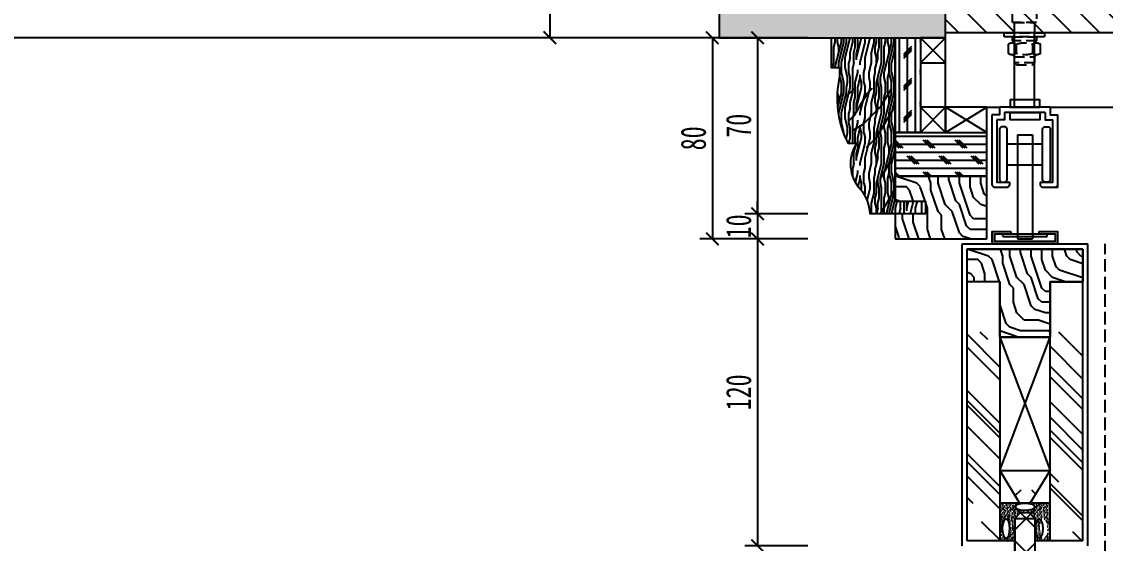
# Model space of a CAD drawing. Header units: millimetres. Extents: x 51249 to 2766742, y -599687 to -1280.
# Drawn here: x 73001.1 to 73431.8, y -119764.9 to -119557.5 of the extents above; entities that cross this region are included whole.
import ezdxf

# ---------------------------------------------------------------- set-up
doc = ezdxf.new("R2010")
doc.units = ezdxf.units.MM
doc.header["$LTSCALE"] = 10
doc.header["$PDMODE"] = 3
doc.linetypes.add('DASH', pattern=[0.35, 0.25, -0.1])
doc.linetypes.add('DASHEDX2', pattern=[38.1, 25.4, -12.7])
for name, color, linetype in [('0-bh(填充)', 251, 'Continuous'), ('05', 8, 'Continuous'), ('1-LIGHT', 136, 'Continuous'), ('2-NORM', 3, 'Continuous'), ('4-Fine(立面细线)', 251, 'Continuous'), ('8', 8, 'Continuous'), ('A-土建柱', 6, 'Continuous'), ('D-节点填充', 250, 'Continuous'), ('D-造型细线', 146, 'Continuous'), ('DRT', 7, 'Continuous'), ('E-立面填充', 250, 'Continuous'), ('E-立面轮廓线', 4, 'Continuous'), ('E-立面造型线', 3, 'Continuous'), ('E-顶面轮廓线', 4, 'Continuous'), ('F-地坪填充', 250, 'Continuous'), ('IRC-18Norm', 30, 'Continuous'), ('PM-FURN-M', 3, 'Continuous'), ('PM-WALL', 2, 'Continuous'), ('PM-WALL-HAT', 8, 'Continuous'), ('PUB_DIM', 8, 'Continuous'), ('W-尺寸', 5, 'Continuous'), ('完成面-石材', 55, 'Continuous')]:
    doc.layers.add(name, color=color, linetype=linetype)
doc.styles.add('DIM', font='SimSun.ttf', dxfattribs={"width": 0.7})
doc.dimstyles.new('5', dxfattribs={"dimscale": 5, "dimtxt": 2, "dimasz": 1, "dimexe": 1, "dimexo": 1, "dimgap": 0.5, "dimtad": 1, "dimdec": 0, "dimrnd": 5, "dimzin": 0, "dimdsep": 46, "dimtxsty": 'DIM', "dimblk": 'ARCHTICK', "dimcen": 0, "dimclrd": 5, "dimclre": 5, "dimclrt": 35, "dimadec": 0, "dimazin": 0, "dimtfac": 0.5, "dimtdec": 0, "dimtix": 1, "dimtmove": 2, "dimatfit": 2, "dimldrblk": 'A', "dimfxl": 0, "dimtolj": 1, "dimtzin": 0, "dimlwd": -1, "dimlwe": -1, "dimarcsym": 0})

# ---------------------------------------------------------------- blocks, each defined once
blk = doc.blocks.new('A$C22010BD6')
at = {"layer": 'DRT', "color": 8, "ltscale": 2}
for p, q in [((0, 0), (10, 10)), ((0, 10), (10, 0))]:
    blk.add_line(p, q, dxfattribs=at)
at = {"layer": 'DRT', "color": 3, "ltscale": 2}
blk.add_lwpolyline([(0, 0), (10, 0), (10, 10), (0, 10)], close=True, dxfattribs=at)
blk = doc.blocks.new('_ArchTick')
at = {"color": 0, "linetype": 'ByBlock', "const_width": 0.15}
blk.add_lwpolyline([(-0.5, -0.5), (0.5, 0.5)], dxfattribs=at)
blk = doc.blocks.new('*D438')
at = {"color": 5, "ltscale": 0.15}
for p, q in [((73313.54, -119563.87), (73288.54, -119563.87)), ((73293.54, -119563.87), (73293.54, -119633.87)), ((73313.54, -119633.87), (73288.54, -119633.87))]:
    blk.add_line(p, q, dxfattribs=at)
at = {"layer": 'Defpoints', "color": 0, "ltscale": 0.15}
for p in [(73322.98, -119563.87), (73293.54, -119633.87), (73338.28, -119633.87)]:
    blk.add_point(p, dxfattribs=at)
at = {"color": 5, "ltscale": 0.15, "xscale": 5, "yscale": 5, "zscale": 5}
for p, rotation in [((73293.54, -119563.87), 90), ((73293.54, -119633.87), 270)]:
    blk.add_blockref('_ArchTick', p, dxfattribs=dict(at, rotation=rotation))
at = {"color": 35, "ltscale": 0.15, "insert": (73286.04, -119598.87), "char_height": 10, "attachment_point": 5, "rotation": 90, "style": 'DIM'}
blk.add_mtext('\\A1;70', dxfattribs=at)
blk = doc.blocks.new('A')
for p, q in [((-1.435, 1.148), (-1.09, 1.437)), ((-1.435, 1.148), (-0.369, 0)), ((-1.09, 1.437), (0, 0)), ((-0.369, 0), (-2.127, 0)), ((-1.435, -1.148), (-0.369, 0)), ((-1.09, -1.437), (0, 0)), ((-1.435, -1.148), (-1.09, -1.437))]:
    blk.add_line(p, q)
for points in [[(-1.435, 1.148), (-1.09, 1.437), (-0.369, 0), (0, 0)], [(-1.435, -1.148), (-1.09, -1.437), (-0.369, 0), (0, 0)]]:
    blk.add_solid(points)
blk = doc.blocks.new('*D439')
at = {"color": 5, "ltscale": 0.15}
for p, q in [((73293.54, -119633.87), (73293.54, -119628.87)), ((73313.54, -119633.87), (73288.54, -119633.87)), ((73293.54, -119633.87), (73293.54, -119643.87)), ((73313.54, -119643.87), (73288.54, -119643.87)), ((73293.54, -119643.87), (73293.54, -119648.87))]:
    blk.add_line(p, q, dxfattribs=at)
at = {"layer": 'Defpoints', "color": 0, "ltscale": 0.15}
for p in [(73338.28, -119633.87), (73293.54, -119643.87), (73348.28, -119643.87)]:
    blk.add_point(p, dxfattribs=at)
at = {"color": 5, "ltscale": 0.15, "xscale": 5, "yscale": 5, "zscale": 5}
for p, rotation in [((73293.54, -119633.87), 270), ((73293.54, -119643.87), 90)]:
    blk.add_blockref('_ArchTick', p, dxfattribs=dict(at, rotation=rotation))
at = {"color": 35, "ltscale": 0.15, "insert": (73286.04, -119638.87), "char_height": 10, "attachment_point": 5, "rotation": 90, "style": 'DIM'}
blk.add_mtext('\\A1;10', dxfattribs=at)
blk = doc.blocks.new('*D681')
at = {"color": 5, "ltscale": 0.15}
for p, q in [((73313.54, -119643.87), (73288.54, -119643.87)), ((73293.54, -119643.87), (73293.54, -119765.87)), ((73313.54, -119765.87), (73288.54, -119765.87))]:
    blk.add_line(p, q, dxfattribs=at)
at = {"layer": 'Defpoints', "color": 0, "ltscale": 0.15}
for p in [(73338.28, -119643.87), (73293.54, -119765.87), (73374.81, -119765.87, 0)]:
    blk.add_point(p, dxfattribs=at)
at = {"color": 5, "ltscale": 0.15, "xscale": 5, "yscale": 5, "zscale": 5}
for p, rotation in [((73293.54, -119643.87), 90), ((73293.54, -119765.87), 270)]:
    blk.add_blockref('_ArchTick', p, dxfattribs=dict(at, rotation=rotation))
at = {"color": 35, "ltscale": 0.15, "insert": (73286.04, -119704.87), "char_height": 10, "attachment_point": 5, "rotation": 90, "style": 'DIM'}
blk.add_mtext('\\A1;120', dxfattribs=at)
blk = doc.blocks.new('g434t')
at = {"layer": '4-Fine(立面细线)', "color": 251, "linetype": 'DASHEDX2', "ltscale": 0.02}
for p, q in [((2366.13, 1133.62), (2366.13, 1119.62)), ((2366.13, 1133.62), (2371.13, 1130.62)), ((2371.13, 1134.62), (2371.13, 1130.62)), ((2426.13, 1132.62), (2381.13, 1132.62)), ((2426.13, 1120.62), (2426.13, 1132.62)), ((2436.13, 1132.61), (2435.13, 1132.03)), ((2441.5, 1134.62), (2436.75, 1134.62)), ((2442.13, 1132.61), (2443.13, 1131.62)), ((2446.13, 1131.62), (2443.13, 1131.62)), ((2443.13, 1131.62), (2443.13, 1121.62)), ((2447.13, 1130.62), (2446.13, 1131.62)), ((2446.13, 1121.62), (2446.13, 1131.62)), ((2406.13, 1130.62), (2371.13, 1130.62)), ((2406.13, 1128.62), (2371.13, 1128.62)), ((2371.13, 1128.62), (2371.13, 1124.62)), ((2406.13, 1128.62), (2406.13, 1130.62)), ((2441.42, 1130.62), (2436.83, 1130.62)), ((2447.13, 1130.62), (2447.13, 1122.62)), ((2366.13, 1119.62), (2371.13, 1122.62)), ((2371.13, 1124.62), (2406.13, 1124.62)), ((2371.13, 1122.62), (2406.13, 1122.62)), ((2371.13, 1122.62), (2371.13, 1118.62)), ((2381.13, 1120.62), (2426.13, 1120.62)), ((2406.13, 1122.62), (2406.13, 1124.62)), ((2436.13, 1120.65), (2435.13, 1121.22)), ((2436.75, 1122.62), (2441.5, 1122.62)), ((2442.13, 1120.65), (2443.13, 1121.62)), ((2443.13, 1121.62), (2446.13, 1121.62)), ((2447.13, 1122.62), (2446.13, 1121.62)), ((2441.42, 1118.62), (2436.83, 1118.62))]:
    blk.add_line(p, q, dxfattribs=at)
for points in [[(2431.13, 1116.62), (2433.13, 1116.62), (2433.13, 1136.62), (2431.13, 1136.62)], [(2431.13, 1121.62), (2431.13, 1131.62), (2426.13, 1131.62), (2426.13, 1121.62)], [(2433.13, 1120.62), (2435.13, 1120.62), (2435.13, 1132.62), (2433.13, 1132.62)]]:
    blk.add_lwpolyline(points, close=True, dxfattribs=at)
for centre, radius, start, end in [((2405.87, 1282.33), 151.74, 256.7643, 260.6158), ((2439.47, 1132.67), 3.34, 144.3427, 217.9547), ((2438.79, 1132.67), 3.34, 322.0453, 35.6573), ((2448.36, 1126.5), 12.24, 160.3368, 198.504), ((2429.9, 1126.5), 12.24, 341.496, 19.6632), ((2405.87, 970.91), 151.74, 99.3842, 103.2357), ((2439.47, 1120.67), 3.34, 144.3427, 217.9547), ((2438.79, 1120.67), 3.34, 322.0453, 35.6573)]:
    blk.add_arc(centre, radius, start, end, dxfattribs=at)
blk = doc.blocks.new('sddsdsd')
at = {"ltscale": 0.3}
for p, q in [((73276.94, -119706.29), (73276.94, -119676.62)), ((73284.94, -119706.29), (73284.94, -119676.62))]:
    blk.add_line(p, q, dxfattribs=at)
at = {"layer": '4-Fine(立面细线)', "color": 1, "xscale": -0.8, "yscale": 0.8, "zscale": 0.8, "rotation": 90}
blk.add_blockref('g434t', (74182.23, -117731.72, 0), dxfattribs=at)
blk = doc.blocks.new('*D848')
at = {"color": 5, "ltscale": 0.15}
for p, q in [((73295.58, -119563.87), (73270.58, -119563.87)), ((73275.58, -119563.87), (73275.58, -119643.87)), ((73295.58, -119643.87), (73270.58, -119643.87))]:
    blk.add_line(p, q, dxfattribs=at)
at = {"layer": 'Defpoints', "color": 0, "ltscale": 0.15}
for p in [(73316.19, -119563.87, 0), (73275.58, -119643.87), (73313.54, -119643.87)]:
    blk.add_point(p, dxfattribs=at)
at = {"color": 5, "ltscale": 0.15, "xscale": 5, "yscale": 5, "zscale": 5}
for p, rotation in [((73275.58, -119563.87), 90), ((73275.58, -119643.87), 270)]:
    blk.add_blockref('_ArchTick', p, dxfattribs=dict(at, rotation=rotation))
at = {"color": 35, "ltscale": 0.15, "insert": (73268.08, -119603.87), "char_height": 10, "attachment_point": 5, "rotation": 90, "style": 'DIM'}
blk.add_mtext('\\A1;80', dxfattribs=at)
blk = doc.blocks.new('*D894')
at = {"color": 5, "ltscale": 0.15}
for p, q in [((73230.99, -119523.87), (73205.99, -119523.87)), ((73210.99, -119523.87), (73210.99, -119563.87)), ((73230.99, -119563.87), (73205.99, -119563.87))]:
    blk.add_line(p, q, dxfattribs=at)
at = {"layer": 'Defpoints', "color": 0, "ltscale": 0.15}
for p in [(73263.31, -119523.87, 0), (73210.99, -119563.87), (73267.13, -119563.87, 0)]:
    blk.add_point(p, dxfattribs=at)
at = {"color": 5, "ltscale": 0.15, "xscale": 5, "yscale": 5, "zscale": 5}
for p, rotation in [((73210.99, -119523.87), 90), ((73210.99, -119563.87), 270)]:
    blk.add_blockref('_ArchTick', p, dxfattribs=dict(at, rotation=rotation))
at = {"color": 35, "ltscale": 0.15, "insert": (73203.49, -119543.87), "char_height": 10, "attachment_point": 5, "rotation": 90, "style": 'DIM'}
blk.add_mtext('\\A1;40', dxfattribs=at)

msp = doc.modelspace()

# ---------------------------------------------------------------- hatches: boundary and pattern name
at = {"ltscale": 2}
h = msp.add_hatch(dxfattribs=at)
h.set_pattern_fill('CORK', color=8, scale=4, angle=90, style=0)
h.set_pattern_definition([(90, (-65.561, 0), (-3.175, 2e-16), []), (225, (-63.9735, 1.5875), (6.35000274, -6.35000274), [4.49013, -4.49013]), (225, (-63.9735, 2.381), (6.35000274, -6.35000274), [4.49013, -4.49013]), (225, (-63.9735, 3.175), (6.35000274, -6.35000274), [4.49013, -4.49013])])
h.paths.add_polyline_path([(73348.28, -119601.54), (73348.28, -119563.87), (73358.28, -119563.87), (73358.28, -119601.54)])
h = msp.add_hatch(dxfattribs=at)
h.set_pattern_fill('CORK', color=8, scale=4, style=0)
h.set_pattern_definition([(0, (73348.281, -119618.8693), (0, 3.175), []), (135, (73349.869, -119620.457), (-6.35, -6.35), [4.4901, -4.4901]), (135, (73350.662, -119620.457), (-6.35, -6.35), [4.4901, -4.4901]), (135, (73351.456, -119620.457), (-6.35, -6.35), [4.4901, -4.4901])])
h.paths.add_polyline_path([(73384.71, -119606.38), (73384.71, -119601.54), (73348.28, -119601.54), (73348.28, -119618.87), (73384.71, -119618.87)])
at = {"ltscale": 0.15}
h = msp.add_hatch(dxfattribs=at)
h.set_pattern_fill('AR-SAND', color=251, scale=0.4, angle=-90, style=0)
h.set_pattern_definition([(307.5, (73389.80514, -119748.8724), (0.978826, 0.032), [0, -0.77216, 0, -0.8636, 0, -0.8255]), (277.5, (73389.8051, -119748.8724), (1.43365, -0.899047), [0, -0.41656, 0, -0.69596, 0, -0.2667]), (237.5, (73389.8051, -119748.2475), (0.002874, -1.581985), [0, -0.254, 0, -0.9144, 0, -1.1938]), (227.5, (73389.8051, -119748.2475), (0.44586, -1.52711), [0, -0.127, 0, -0.59944, 0, -0.6858])])
edge = h.paths.add_edge_path(flags=16)
edge.add_ellipse((73399.81, -119750.37), major_axis=(-3.81, 0), ratio=0.394045, start_angle=0, end_angle=360)
edge = h.paths.add_edge_path(flags=16)
edge.add_ellipse((73407.31, -119759.01), major_axis=(0, -3.81), ratio=0.394045, start_angle=0, end_angle=360)
edge = h.paths.add_edge_path(flags=16)
edge.add_ellipse((73392.31, -119759.01), major_axis=(0, -3.81), ratio=0.394045, start_angle=0, end_angle=360, ccw=False)
h.paths.add_polyline_path([(73389.81, -119763.87), (73395.81, -119763.87), (73395.81, -119755.04), (73397.94, -119752.8), (73401.67, -119752.8), (73403.81, -119755.04), (73403.81, -119763.87), (73409.8, -119763.87), (73409.8, -119748.87), (73389.81, -119748.87)])
at = {"layer": '0-bh(填充)'}
h = msp.add_hatch(dxfattribs=at)
h.set_pattern_fill('CROSS', color=250, scale=2, style=0)
h.set_pattern_definition([(0, (73186.1726, -109026.045), (3.175, 3.175), [1.5875, -4.7625]), (90, (73186.9664, -109026.8387), (-3.175, 3.175), [1.5875, -4.7625])])
h.paths.add_polyline_path([(73368.29, -119553.87), (73278.28, -119553.87), (73278.28, -119563.87), (73322.98, -119563.87), (73322.98, -119563.87), (73348.28, -119563.87), (73358.28, -119563.87), (73368.29, -119563.87)])
h.paths.add_polyline_path([(73368.29, -119543.87), (73288.28, -119543.87), (73288.28, -119553.87), (73368.29, -119553.87)])
h.paths.add_polyline_path([(73258.28, -119095.87), (73238.28, -119095.87), (73238.28, -119093.87), (73008.28, -119093.87), (73008.28, -119103.87), (73258.28, -119103.87)])
h.paths.add_polyline_path([(73268.28, -119083.87), (73008.28, -119083.87), (73008.28, -119093.87), (73268.28, -119093.87)])
h.paths.add_polyline_path([(73278.28, -119083.87), (73268.28, -119083.87), (73268.28, -119108.68), (73268.71, -119108.42), (73269.39, -119108.71), (73269.88, -119108.42), (73270.56, -119108.71), (73271.04, -119108.42), (73271.72, -119108.72), (73272.21, -119108.42), (73272.9, -119108.72), (73273.39, -119108.45), (73274.06, -119108.74), (73274.55, -119108.45), (73275.24, -119108.74), (73275.73, -119108.47), (73276.41, -119108.77), (73276.9, -119108.47), (73277.59, -119108.77), (73278.28, -119108.39)])
h.paths.add_polyline_path([(73268.28, -119093.87), (73258.28, -119093.87), (73258.28, -119403.87), (73268.28, -119403.87)])
h.paths.add_polyline_path([(73265.32, -119111.12), (73265.32, -119107.62), (73266.28, -119108.5), (73266.28, -119110.25)], flags=16)
h.paths.add_polyline_path([(73278.28, -119108.39), (73277.59, -119108.77), (73276.9, -119108.47), (73276.41, -119108.77), (73275.73, -119108.47), (73275.24, -119108.74), (73274.55, -119108.45), (73274.06, -119108.74), (73273.39, -119108.45), (73272.9, -119108.72), (73272.21, -119108.42), (73271.72, -119108.72), (73271.04, -119108.42), (73270.56, -119108.71), (73269.88, -119108.42), (73269.39, -119108.71), (73268.71, -119108.42), (73268.28, -119108.68), (73268.28, -119403.87), (73268.28, -119523.87), (73278.28, -119523.87)])
h.paths.add_polyline_path([(73270.33, -119110.1), (73270.17, -119109.67), (73269.81, -119109.88)], flags=16)
h.paths.add_polyline_path([(73273.32, -119109.91), (73272.83, -119110.17), (73272.14, -119109.88), (73271.53, -119110.24), (73271.48, -119110.1), (73271.65, -119110.17), (73272.14, -119109.88), (73272.83, -119110.17), (73273.31, -119109.91), (73273.31, -119109.9)], flags=16)
h.paths.add_polyline_path([(73288.28, -119083.87), (73278.28, -119083.87), (73278.28, -119108.39), (73278.28, -119523.87), (73278.28, -119553.87), (73288.28, -119553.87), (73288.28, -119363.87)])
h.paths.add_polyline_path([(73285.84, -119496.16), (73285.85, -119496.17), (73285.86, -119496.17)], flags=16)
h.paths.add_polyline_path([(73282.35, -119496.16), (73282.84, -119495.87), (73283.52, -119496.16), (73283.9, -119495.94), (73284.44, -119497.55), (73284.61, -119497.62), (73284.99, -119497.4), (73284.94, -119497.26), (73285.1, -119497.33), (73284.49, -119497.69), (73284.44, -119497.55), (73283.94, -119497.33), (73283.34, -119497.69), (73283.29, -119497.55), (73282.77, -119497.33), (73282.17, -119497.69), (73282.12, -119497.55), (73281.6, -119497.33), (73281, -119497.69), (73280.95, -119497.55), (73280.44, -119497.33), (73279.81, -119497.7), (73279.24, -119497.7), (73279.24, -119495.83), (73280.02, -119496.16), (73280.51, -119495.87), (73281.18, -119496.16), (73281.67, -119495.87)], flags=16)
at = {"layer": '2-NORM'}
h = msp.add_hatch(dxfattribs=at)
h.set_pattern_fill('木纹01', color=251, scale=10, angle=135, style=0)
h.set_pattern_definition([(135, (73325.654, -119596.24), (-56.5685, 2e-14), [2, -38]), (135, (73342.624, -119618.87), (-56.569, 2e-14), [4, -36]), (135, (73322.825, -119601.9), (-56.5685, 2e-14), [2, -38]), (135, (73336.967, -119621.698), (-56.569, 2e-14), [2, -38]), (135, (73318.583, -119606.14), (-56.5685, 2e-14), [2, -38]), (135, (73332.725, -119623.11), (-56.5685, 2e-14), [2, -38]), (135, (73315.754, -119608.97), (-56.5685, 2e-14), [2, -38]), (135, (73328.482, -119627.355), (-56.5685, 2e-14), [2, -22, 2, -14]), (135, (73325.654, -119630.183), (-56.5685, 2e-14), [4, -20, 2, -14]), (135, (73322.825, -119635.84), (-56.5685, 2e-14), [2, -6, 2, -16, 2, -12]), (135, (73321.41, -119640.083), (-56.5685, 2e-14), [2, -8, 4, -26]), (135, (73301.612, -119623.11), (-56.5685, 2e-14), [2, -38]), (135, (73318.583, -119642.91), (-56.5685, 2e-14), [2, -10, 2, -26]), (180, (73348.28, -119618.87), (-28.2843, -28.2843), [5.657, -50.912]), (180, (73324.24, -119594.828), (-28.2843, -28.2843), [11.314, -45.255]), (180, (73310.097, -119608.97), (-28.2843, -28.2843), [2.8284, -53.74]), (180, (73331.31, -119635.84), (-28.2843, -28.2843), [8.485, -48.083]), (180, (73307.27, -119611.798), (-28.2843, -28.2843), [14.142, -42.4264]), (180, (73303.026, -119616.04), (-28.2843, -28.2843), [8.485, -48.083]), (90, (73305.855, -119624.526), (-28.2843, 28.2843), [2.8284, -53.74]), (90, (73338.382, -119611.798), (-28.2843, 28.2843), [5.657, -50.912]), (90, (73325.654, -119621.698), (-28.2843, 28.2843), [5.657, -50.912]), (90, (73322.825, -119607.556), (-28.2843, 28.2843), [5.657, -50.912]), (90, (73312.926, -119620.284), (-28.2843, 28.2843), [5.657, -50.912]), (90, (73308.683, -119621.698), (-28.2843, 28.2843), [8.485, -48.083]), (90, (73332.725, -119611.798), (-28.2843, 28.2843), [8.485, -48.083]), (90, (73327.068, -119608.97), (-28.2843, 28.2843), [8.485, -48.083]), (90, (73321.41, -119623.112), (-28.2843, 28.2843), [8.485, -48.083]), (90, (73317.168, -119621.698), (-28.2843, 28.2843), [8.485, -48.083]), (161.565, (73341.21, -119623.112), (-28.2843, 28.2843), [4.472, -84.9706]), (161.565, (73321.411, -119600.485), (-28.2843, 28.2843), [17.8885, -71.554]), (161.565, (73317.168, -119604.727), (-28.2843, 28.2843), [17.8885, -71.554]), (161.565, (73314.34, -119607.556), (-28.2843, 28.2843), [17.8886, -26.8, 8.9444, -35.8098]), (161.565, (73307.269, -119608.97), (-28.2843, 28.2843), [4.472, -84.9706]), (161.565, (73322.825, -119644.325), (-28.2843, 28.2843), [4.472, -84.9706]), (161.565, (73300.198, -119621.698), (-28.2843, 28.2843), [8.9443, -80.4984]), (108.435, (73332.725, -119603.313), (-28.2843, 28.2843), [8.944, -80.4984]), (108.435, (73335.553, -119620.284), (-28.2843, 28.2843), [8.944, -80.4984]), (108.435, (73339.796, -119616.04), (-28.2843, 28.2843), [4.472, -84.9704]), (108.435, (73331.31, -119621.698), (-28.2843, 28.2843), [13.4164, -76.0263]), (108.435, (73325.654, -119616.04), (-28.2843, 28.2843), [8.944, -80.4984]), (108.435, (73321.411, -119614.627), (-28.2843, 28.2843), [8.944, -80.4984]), (108.435, (73327.068, -119625.94), (-28.2843, 28.2843), [4.472, -84.9704]), (108.435, (73322.825, -119627.355), (-28.2843, 28.2843), [4.472, -84.9704]), (108.435, (73305.855, -119621.698), (-28.2843, 28.2843), [4.472, -84.9704]), (108.435, (73317.168, -119613.212), (-28.2843, 28.2843), [4.472, -84.9704]), (108.435, (73321.411, -119634.426), (-28.2843, 28.2843), [13.4164, -76.0263]), (108.435, (73319.997, -119638.668), (-28.2843, 28.2843), [8.944, -80.4984]), (108.435, (73312.926, -119614.627), (-28.2843, 28.2843), [4.472, -40.248, 4.472, -40.2507]), (108.435, (73315.754, -119628.769), (-28.2843, 28.2843), [8.944, -80.4984]), (108.435, (73311.512, -119630.183), (-28.2843, 28.2843), [8.944, -80.4984]), (108.435, (73317.168, -119641.497), (-28.2843, 28.2843), [8.944, -80.4984]), (108.435, (73308.683, -119633.011), (-28.2843, 28.2843), [8.944, -80.4984])])
h.paths.add_polyline_path([(73384.71, -119643.87), (73384.71, -119618.87), (73348.28, -119618.87), (73348.28, -119628.87), (73360.28, -119628.87), (73360.28, -119633.87), (73348.28, -119633.87), (73348.28, -119643.87)])
h.paths.add_polyline_path([(73471.86, -119618.87), (73471.86, -119643.87), (73508.28, -119643.87), (73508.28, -119633.87), (73496.28, -119633.87), (73496.28, -119628.87), (73508.28, -119628.87), (73508.28, -119618.87)])
h = msp.add_hatch(dxfattribs=at)
h.set_pattern_fill('木纹01', color=251, scale=10, angle=135, style=0)
h.set_pattern_definition([(135, (73354.187, -119625.245), (-56.569, 2e-14), [2, -38]), (135, (73371.157, -119647.872), (-56.569, 2e-14), [4, -36]), (135, (73351.36, -119630.9), (-56.569, 2e-14), [2, -38]), (135, (73365.5, -119650.7), (-56.569, 2e-14), [2, -38]), (135, (73347.115, -119635.144), (-56.569, 2e-14), [2, -38]), (135, (73361.258, -119652.115), (-56.569, 2e-14), [2, -38]), (135, (73344.287, -119637.973), (-56.569, 2e-14), [2, -38]), (135, (73357.015, -119656.358), (-56.569, 2e-14), [2, -22, 2, -14]), (135, (73354.187, -119659.186), (-56.569, 2e-14), [4, -20, 2, -14]), (135, (73351.36, -119664.843), (-56.569, 2e-14), [2, -6, 2, -16, 2, -12]), (135, (73349.944, -119669.085), (-56.569, 2e-14), [2, -8, 4, -26]), (135, (73330.145, -119652.115), (-56.569, 2e-14), [2, -38]), (135, (73347.115, -119671.914), (-56.569, 2e-14), [2, -10, 2, -26]), (180, (73376.814, -119647.872), (-28.284, -28.284), [5.657, -50.912]), (180, (73352.772, -119623.83), (-28.284, -28.284), [11.314, -45.255]), (180, (73338.63, -119637.973), (-28.284, -28.284), [2.828, -53.74]), (180, (73359.843, -119664.843), (-28.284, -28.284), [8.485, -48.083]), (180, (73335.802, -119640.8), (-28.284, -28.284), [14.142, -42.426]), (180, (73331.56, -119645.044), (-28.284, -28.284), [8.485, -48.083]), (90, (73334.388, -119653.53), (-28.284, 28.284), [2.828, -53.74]), (90, (73366.914, -119640.8), (-28.284, 28.284), [5.657, -50.912]), (90, (73354.187, -119650.7), (-28.284, 28.284), [5.657, -50.912]), (90, (73351.358, -119636.559), (-28.284, 28.284), [5.657, -50.912]), (90, (73341.46, -119649.286), (-28.284, 28.284), [5.657, -50.912]), (90, (73337.216, -119650.7), (-28.284, 28.284), [8.485, -48.083]), (90, (73361.258, -119640.8), (-28.284, 28.284), [8.485, -48.083]), (90, (73355.6, -119637.973), (-28.284, 28.284), [8.485, -48.083]), (90, (73349.944, -119652.115), (-28.284, 28.284), [8.485, -48.083]), (90, (73345.7, -119650.7), (-28.284, 28.284), [8.485, -48.083]), (161.565, (73369.743, -119652.115), (-28.2843, 28.2843), [4.472, -84.971]), (161.565, (73349.944, -119629.487), (-28.2843, 28.2843), [17.8885, -71.554]), (161.565, (73345.701, -119633.73), (-28.2843, 28.2843), [17.8885, -71.554]), (161.565, (73342.873, -119636.559), (-28.2843, 28.2843), [17.8886, -26.8, 8.9444, -35.8098]), (161.565, (73335.802, -119637.973), (-28.2843, 28.2843), [4.472, -84.971]), (161.565, (73351.358, -119673.328), (-28.2843, 28.2843), [4.472, -84.971]), (161.565, (73328.73, -119650.7), (-28.2843, 28.2843), [8.944, -80.4984]), (108.435, (73361.258, -119632.316), (-28.2843, 28.2843), [8.944, -80.498]), (108.435, (73364.086, -119649.286), (-28.2843, 28.2843), [8.944, -80.498]), (108.435, (73368.329, -119645.044), (-28.2843, 28.2843), [4.472, -84.97]), (108.435, (73359.843, -119650.7), (-28.2843, 28.2843), [13.416, -76.026]), (108.435, (73354.187, -119645.044), (-28.2843, 28.2843), [8.944, -80.498]), (108.435, (73349.944, -119643.63), (-28.2843, 28.2843), [8.944, -80.498]), (108.435, (73355.6, -119654.943), (-28.2843, 28.2843), [4.472, -84.97]), (108.435, (73351.358, -119656.358), (-28.2843, 28.2843), [4.472, -84.97]), (108.435, (73334.388, -119650.7), (-28.2843, 28.2843), [4.472, -84.9704]), (108.435, (73345.701, -119642.215), (-28.2843, 28.2843), [4.472, -84.97]), (108.435, (73349.944, -119663.429), (-28.2843, 28.2843), [13.416, -76.026]), (108.435, (73348.53, -119667.671), (-28.2843, 28.2843), [8.944, -80.498]), (108.435, (73341.459, -119643.63), (-28.2843, 28.2843), [4.472, -40.248, 4.472, -40.2507]), (108.435, (73344.287, -119657.772), (-28.2843, 28.2843), [8.944, -80.498]), (108.435, (73340.044, -119659.186), (-28.2843, 28.2843), [8.944, -80.498]), (108.435, (73345.701, -119670.5), (-28.2843, 28.2843), [8.944, -80.498]), (108.435, (73337.216, -119662.014), (-28.2843, 28.2843), [8.944, -80.498])])
h.paths.add_polyline_path([(73422.8, -119647.87), (73422.8, -119660.87), (73409.8, -119660.87), (73409.81, -119682.87), (73389.81, -119682.87), (73389.81, -119660.87), (73376.81, -119660.87), (73376.81, -119647.87)])
at = {"layer": '8'}
h = msp.add_hatch(dxfattribs=at)
h.set_pattern_fill('AR-RROOF', color=256, scale=15, angle=135, style=0)
h.set_pattern_definition([(135, (8205.014, -324728.922), (-33.9411255, 12.7279221), [225, -30, 75, -15]), (135, (8185.604, -324720.119), (-3.5001786, -24.713382), [45, -4.95, 90, -11.25]), (135, (8190.695, -324732.635), (-62.2607521, 48.0479058), [120, -21, 60, -15])])
h.paths.add_polyline_path([(73409.8, -119763.87), (73422.8, -119763.87), (73422.8, -119680.87), (73409.8, -119680.87)])
h.paths.add_polyline_path([(73376.81, -119763.87), (73389.81, -119763.87), (73389.81, -119680.87), (73376.81, -119680.87)])
at = {"layer": 'D-节点填充', "ltscale": 0.15}
h = msp.add_hatch(dxfattribs=at)
h.set_pattern_fill('PANEL', color=256, scale=100, angle=-45, style=0, pattern_type=2)
h.set_pattern_definition([(85, (73328.28, -119633.73), (99.62, -8.72), [20, -30, 10, -40]), (45, (73379.55, -119586), (70.71, -70.71), [20, -80]), (45, (73376.01, -119596.61), (70.71, -70.71), [10, -90]), (45, (73338.89, -119637.27), (70.71, -70.71), [5, -70, 5, -20]), (45, (73367.17, -119616.05), (70.71, -70.71), [20, -30, 5, -45]), (45, (73351.26, -119635.5), (70.71, -70.71), [15, -85]), (45, (73370.71, -119619.59), (70.71, -70.71), [30, -70]), (45, (73351.26, -119642.57), (70.71, -70.71), [20, -80]), (45, (73381.31, -119616.05), (70.71, -70.71), [50, -50]), (45, (73363.64, -119640.8), (70.71, -70.71), [10, -30, 20, -40]), (45, (73414.9, -119593.07), (70.71, -70.71), [20, -80]), (45, (73402.53, -119608.98), (70.71, -70.71), [10, -90]), (45, (73390.15, -119624.89), (70.71, -70.71), [10, -90]), (45, (73356.57, -119662.02), (70.71, -70.71), [20, -80]), (45, (73393.69, -119628.43), (70.71, -70.71), [20, -80]), (45, (73397.22, -119631.96), (70.71, -70.71), [20, -20, 20, -40]), (45, (73386.62, -119649.64), (70.71, -70.71), [10, -50, 20, -20]), (45, (73402.53, -119637.27), (70.71, -70.71), [30, -70]), (45, (73406.06, -119640.8), (70.71, -70.71), [20, -80]), (45, (73379.55, -119670.85), (70.71, -70.71), [30, -40, 10, -20]), (45, (73383.08, -119674.39), (70.71, -70.71), [50, -50]), (45, (73427.28, -119633.73), (70.71, -70.71), [10, -90]), (45, (73407.83, -119656.71), (70.71, -70.71), [20, -80]), (45, (73395.46, -119672.62), (70.71, -70.71), [10, -40, 10, -40]), (45, (73390.15, -119681.46), (70.71, -70.71), [10, -30, 20, -40]), (45, (73406.06, -119669.09), (70.71, -70.71), [10, -50, 10, -30]), (45, (73421.97, -119656.71), (70.71, -70.71), [30, -70]), (45, (73397.22, -119688.53), (70.71, -70.71), [20, -80]), (45, (73434.35, -119654.95), (70.71, -70.71), [10, -90]), (45, (73450.26, -119642.57), (70.71, -70.71), [10, -90]), (30.964, (73383.082, -119589.538), (70.711, 70.711), [10.3, -402.01]), (30.964, (73406.062, -119598.376), (70.711, 70.711), [10.3, -402.01]), (30.964, (73441.418, -119647.874), (70.7107, 70.7107), [10.3, -402.01]), (30.964, (73393.688, -119642.57), (70.711, 70.711), [10.3, -402.01]), (30.964, (73418.437, -119639.035), (70.7107, 70.7107), [10.3, -402.01]), (30.964, (73420.205, -119626.66), (70.7107, 70.7107), [10.3, -402.01]), (30.964, (73397.224, -119674.39), (70.7107, 70.7107), [10.3, -402.01]), (30.964, (73421.972, -119642.57), (70.7107, 70.7107), [10.3, -402.01]), (30.964, (73409.598, -119601.912), (70.711, 70.711), [20.6, -391.71]), (30.964, (73407.83, -119614.286), (70.711, 70.711), [20.6, -391.71]), (30.964, (73411.366, -119617.822), (70.711, 70.711), [20.6, -391.71]), (239.036, (73367.172, -119616.054), (-70.711, -70.711), [10.3, -20.6, 10.3, -371.111]), (239.036, (73363.636, -119640.803), (-70.711, -70.711), [10.3, -402.01]), (239.036, (73395.456, -119672.623), (-70.7107, -70.7107), [20.6, -391.71]), (210.964, (73379.546, -119586.002), (-70.711, -70.711), [10.3, -402.01]), (59.036, (73393.688, -119571.86), (70.711, 70.711), [10.3, -402.01]), (59.036, (73397.224, -119617.822), (70.711, 70.711), [10.3, -402.01]), (59.036, (73423.74, -119616.054), (70.7107, 70.7107), [10.3, -402.01]), (59.036, (73400.76, -119649.642), (70.7107, 70.7107), [10.3, -402.01]), (59.036, (73402.527, -119665.552), (70.7107, 70.7107), [10.3, -402.01]), (59.036, (73413.134, -119662.016), (70.7107, 70.7107), [10.3, -402.01]), (59.036, (73400.76, -119649.642), (70.7107, 70.7107), [10.3, -402.01]), (59.036, (73432.58, -119639.035), (70.7107, 70.7107), [41.2, -371.11]), (59.036, (73342.423, -119633.732), (70.711, 70.711), [41.2, -371.11]), (59.036, (73354.797, -119631.964), (70.711, 70.711), [41.2, -371.11]), (59.036, (73365.404, -119628.429), (70.711, 70.711), [10.3, -20.6, 20.6, -360.811]), (59.036, (73370.707, -119633.732), (70.711, 70.711), [20.6, -20.6, 20.6, -350.511]), (59.036, (73370.707, -119647.874), (70.711, 70.711), [41.2, -371.11]), (59.036, (73368.94, -119660.248), (70.711, 70.711), [41.2, -371.11]), (59.036, (73372.475, -119663.784), (70.711, 70.711), [41.2, -371.11]), (59.036, (73443.186, -119635.5), (70.7107, 70.7107), [10.3, -402.01]), (59.036, (73457.328, -119635.5), (70.7107, 70.7107), [20.6, -391.71]), (59.036, (73411.366, -119674.39), (70.7107, 70.7107), [20.6, -391.71]), (59.036, (73342.423, -119619.59), (70.71, 70.71), [41.2, -371.11]), (59.036, (73434.347, -119626.66), (70.7107, 70.7107), [30.9, -381.41]), (59.036, (73436.115, -119614.286), (70.7107, 70.7107), [61.8, -350.51])])
edge = h.paths.add_edge_path()
edge.add_line((73336.87, -119606.22), (73336.87, -119603.4))
edge.add_line((73336.87, -119603.4), (73332.87, -119603.4))
edge.add_line((73332.87, -119603.4), (73328.28, -119593.72))
edge.add_line((73328.28, -119593.72), (73328.28, -119583.87))
edge.add_line((73328.28, -119583.87), (73348.28, -119583.87))
edge.add_line((73348.28, -119583.87), (73348.28, -119633.73))
edge.add_line((73348.28, -119633.73), (73340, -119633.73))
edge.add_arc((73340, -119630.61), 3.13, 90, 270, ccw=False)
edge.add_line((73340, -119627.48), (73340, -119622.48))
edge.add_line((73340, -119622.48), (73336.87, -119622.48))
edge.add_line((73336.87, -119622.48), (73336.87, -119606.22))
h = msp.add_hatch(dxfattribs=at)
h.set_pattern_fill('ANSI37', color=256, scale=3, angle=-90, style=0)
h.set_pattern_definition([(315, (73541.774, -119721.303), (6.735192, 6.735192), []), (45, (73541.774, -119721.303), (-6.735192, 6.735192), [])])
h.paths.add_polyline_path([(73403.81, -119743.54), (73403.81, -121899.7), (73395.81, -121899.7), (73395.81, -119743.54)])
at = {"layer": 'E-立面填充', "ltscale": 0.15}
h = msp.add_hatch(dxfattribs=at)
h.set_pattern_fill('PANEL', color=256, scale=20, style=0, pattern_type=2)
h.set_pattern_definition([(90, (88136.338, 4724.304), (-20, 4e-15), [4, -6, 2, -8]), (90, (88135.838, 4738.304), (-20, 4e-15), [4, -16]), (90, (88134.838, 4736.304), (-20, 4e-15), [2, -18]), (90, (88134.338, 4725.304), (-20, 4e-15), [1, -14, 1, -4]), (90, (88133.338, 4732.304), (-20, 4e-15), [4, -6, 1, -9]), (90, (88132.838, 4727.304), (-20, 4e-15), [3, -17]), (90, (88132.338, 4732.304), (-20, 4e-15), [6, -14]), (90, (88131.838, 4726.304), (-20, 4e-15), [4, -16]), (90, (88131.338, 4734.304), (-20, 4e-15), [10, -10]), (90, (88130.338, 4728.304), (-20, 4e-15), [2, -6, 4, -8]), (90, (88129.838, 4742.304), (-20, 4e-15), [4, -16]), (90, (88129.338, 4738.304), (-20, 4e-15), [2, -18]), (90, (88128.838, 4734.304), (-20, 4e-15), [2, -18]), (90, (88128.338, 4724.304), (-20, 4e-15), [4, -16]), (90, (88127.838, 4734.304), (-20, 4e-15), [4, -16]), (90, (88126.838, 4734.304), (-20, 4e-15), [4, -4, 4, -8]), (90, (88125.838, 4730.304), (-20, 4e-15), [2, -10, 4, -4]), (90, (88125.338, 4734.304), (-20, 4e-15), [6, -14]), (90, (88124.338, 4734.304), (-20, 4e-15), [4, -16]), (90, (88123.838, 4726.304), (-20, 4e-15), [6, -8, 2, -4]), (90, (88122.838, 4726.304), (-20, 4e-15), [10, -10]), (90, (88122.338, 4738.304), (-20, 4e-15), [2, -18]), (90, (88121.838, 4732.304), (-20, 4e-15), [4, -16]), (90, (88121.338, 4728.304), (-20, 4e-15), [2, -8, 2, -8]), (90, (88120.838, 4726.304), (-20, 4e-15), [2, -6, 4, -8]), (90, (88120.338, 4730.304), (-20, 4e-15), [2, -10, 2, -6]), (90, (88119.838, 4734.304), (-20, 4e-15), [6, -14]), (90, (88118.838, 4726.304), (-20, 4e-15), [4, -16]), (90, (88118.338, 4736.304), (-20, 4e-15), [2, -18]), (90, (88117.838, 4740.304), (-20, 4e-15), [2, -18]), (104.0362435, (88134.8383, 4738.3044), (7e-10, 20), [2.06, -80.4021105]), (104.0362435, (88130.3383, 4740.3044), (7e-10, 20), [2.06, -80.4021105]), (104.0362435, (88118.3383, 4738.3044), (7e-10, 20), [2.06, -80.4021105]), (104.0362435, (88125.8383, 4732.3044), (7e-10, 20), [2.06, -80.4021105]), (104.0362435, (88122.8383, 4736.3044), (7e-10, 20), [2.06, -80.4021105]), (104.0362435, (88124.3383, 4738.3044), (7e-10, 20), [2.06, -80.4021105]), (104.0362435, (88120.8383, 4728.3044), (7e-10, 20), [2.06, -80.4021105]), (104.0362435, (88121.8383, 4736.3044), (7e-10, 20), [2.06, -80.4021105]), (104.0362435, (88129.3383, 4740.3044), (7e-10, 20), [4.12, -78.3421105]), (104.0362435, (88127.8383, 4738.3044), (7e-10, 20), [4.12, -78.3421105]), (104.0362435, (88126.8383, 4738.3044), (7e-10, 20), [4.12, -78.3421105]), (255.9637565, (88133.3383, 4732.3044), (7e-10, -20), [2.06, -4.12, 2.06, -74.2221105]), (255.9637565, (88130.3383, 4728.3044), (7e-10, -20), [2.06, -80.4021105]), (255.9637565, (88121.3383, 4728.3044), (7e-10, -20), [4.12, -78.3421105]), (284.0362435, (88135.8383, 4738.3044), (-7e-10, -20), [2.06, -80.4021105]), (75.9637565, (88135.8383, 4742.3044), (-7e-10, 20), [2.06, -80.4021105]), (75.9637565, (88128.8383, 4736.3044), (-7e-10, 20), [2.06, -80.4021105]), (75.9637565, (88125.3383, 4740.3044), (-7e-10, 20), [2.06, -80.4021105]), (75.9637565, (88123.8383, 4732.3044), (-7e-10, 20), [2.06, -80.4021105]), (75.9637565, (88121.3383, 4730.3044), (-7e-10, 20), [2.06, -80.4021105]), (75.9637565, (88120.3383, 4732.3044), (-7e-10, 20), [2.06, -80.4021105]), (75.9637565, (88123.8383, 4732.3044), (-7e-10, 20), [2.06, -80.4021105]), (75.9637565, (88120.8383, 4738.3044), (-7e-10, 20), [8.24, -74.2221105]), (75.9637565, (88134.3383, 4726.3044), (-7e-10, 20), [8.24, -74.2221105]), (75.9637565, (88132.8383, 4728.3044), (-7e-10, 20), [8.24, -74.2221105]), (75.9637565, (88131.8383, 4730.3044), (-7e-10, 20), [2.06, -4.12, 4.12, -72.1621105]), (75.9637565, (88130.3383, 4730.3044), (-7e-10, 20), [4.12, -4.12, 4.12, -70.1021105]), (75.9637565, (88128.3383, 4728.3044), (-7e-10, 20), [8.24, -74.2221105]), (75.9637565, (88126.8383, 4726.3044), (-7e-10, 20), [8.24, -74.2221105]), (75.9637565, (88125.8383, 4726.3044), (-7e-10, 20), [8.24, -74.2221105]), (75.9637565, (88119.8383, 4740.3044), (-7e-10, 20), [2.06, -80.4021105]), (75.9637675, (88117.8383, 4742.3044), (-3.84e-06, 20), [4.12, -78.3421105]), (75.9637675, (88118.8383, 4730.3044), (-3.84e-06, 20), [4.12, -78.3421105]), (75.9637575, (88136.3383, 4728.3044), (-3.5e-07, 20), [8.24, -74.2221105]), (75.9637575, (88122.3383, 4740.3044), (-3.5e-07, 20), [6.18, -76.2821105]), (75.9637575, (88123.8383, 4742.3044), (-3.5e-07, 20), [12.36, -70.1021105])])
edge = h.paths.add_edge_path()
edge.add_line((73348.28, -119628.87), (73360.28, -119628.87))
edge.add_line((73360.28, -119628.87), (73360.28, -119633.87))
edge.add_line((73360.28, -119633.87), (73338.28, -119633.87))
edge.add_arc((73322.44, -119634.5), 15.85, 2.2796, 40.3987)
edge.add_arc((73345.98, -119614.01), 15.36, 147.9791, 221.685, ccw=False)
edge.add_line((73332.96, -119605.87), (73329.63, -119605.87))
edge.add_arc((73363.67, -119588.09), 38.41, 166.6173, 207.5742, ccw=False)
edge.add_line((73326.31, -119579.21), (73326.31, -119575.87))
edge.add_line((73326.31, -119575.87), (73322.98, -119575.87))
edge.add_line((73322.98, -119575.87), (73322.98, -119563.87))
edge.add_line((73322.98, -119563.87), (73348.28, -119563.87))
edge.add_line((73348.28, -119563.87), (73348.28, -119625.87))
edge.add_line((73348.28, -119625.87), (73348.28, -119625.87))
edge.add_line((73348.28, -119625.87), (73348.28, -119628.87))
at = {"layer": 'PM-WALL-HAT'}
h = msp.add_hatch(dxfattribs=at)
h.set_pattern_fill('ANSI31', color=256, scale=5, angle=-90, style=0)
h.set_pattern_definition([(315, (79506.863, -148718.366), (5.61266, 5.61266), [])])
h.paths.add_polyline_path([(73488.28, -119363.87), (73368.28, -119363.87), (73368.29, -119561.87), (73488.28, -119561.87)])

# ---------------------------------------------------------------- linework, layer by layer
at = {"color": 2}
msp.add_lwpolyline([(73348.28, -119633.87), (73338.28, -119633.87, 0.167877), (73334.51, -119624.23, -0.333169), (73332.96, -119605.87), (73329.63, -119605.87, -0.180635), (73326.31, -119579.21), (73326.31, -119575.87), (73322.98, -119575.87), (73322.98, -119563.87), (73348.28, -119563.87), (73348.28, -119628.87), (73360.28, -119628.87), (73360.28, -119633.87), (73348.28, -119633.87), (73338.28, -119633.87)], format="xyb", dxfattribs=at)
at = {"color": 2, "ltscale": 0.15, "elevation": 0}
msp.add_lwpolyline([(73403.81, -119755.04), (73403.81, -121899.7), (73395.81, -121899.7), (73395.81, -119755.04)], close=True, dxfattribs=at)
at = {"layer": '05'}
for p, q in [((73376.81, -119763.87, 0), (73376.81, -119647.87, 0)), ((73422.8, -119647.87, 0), (73376.81, -119647.87, 0)), ((73422.8, -119763.87, 0), (73422.8, -119647.87, 0)), ((73395.81, -119763.87, 0), (73376.81, -119763.87, 0)), ((73422.8, -119763.87, 0), (73403.81, -119763.87, 0))]:
    msp.add_line(p, q, dxfattribs=at)
at = {"layer": '1-LIGHT', "color": 8}
for p, q in [((73389.81, -119682.87, 0), (73409.81, -119735.87, 0)), ((73389.81, -119735.87, 0), (73409.81, -119682.87, 0)), ((73389.81, -119682.87, 0), (73409.81, -119682.87, 0)), ((73389.81, -119735.87, 0), (73409.81, -119735.87, 0)), ((73389.81, -119735.87, 0), (73397.68, -119748.87, 0)), ((73401.93, -119748.87, 0), (73409.81, -119735.87, 0))]:
    msp.add_line(p, q, dxfattribs=at)
at = {"layer": '2-NORM', "color": 134}
for p, q in [((73389.81, -119660.87, 0), (73376.81, -119660.87, 0)), ((73389.81, -119660.87, 0), (73389.81, -119763.87, 0)), ((73409.8, -119763.87, 0), (73409.8, -119660.87, 0)), ((73409.8, -119660.87, 0), (73422.8, -119660.87, 0)), ((73409.8, -119748.87, 0), (73389.81, -119748.87, 0)), ((73408.81, -119748.87, 0), (73390.81, -119748.87, 0))]:
    msp.add_line(p, q, dxfattribs=at)
at = {"layer": 'A-土建柱', "ltscale": 0.5}
for p, q in [((73368.29, -119591.54, 0), (73368.28, -119363.87, 0)), ((73488.28, -119561.87, 0), (73368.29, -119561.87, 0))]:
    msp.add_line(p, q, dxfattribs=at)
at = {"layer": 'D-造型细线', "ltscale": 0.15}
for p, q in [((73396.81, -119602.48, 0), (73396.81, -119643.87, 0)), ((73396.81, -119602.48, 0), (73402.81, -119602.48, 0)), ((73402.81, -119602.48, 0), (73402.81, -119643.87, 0)), ((73392.76, -119606.1, 0), (73406.86, -119606.1, 0)), ((73392.76, -119614.38, 0), (73406.86, -119614.38, 0)), ((73386.81, -119640.87, 0), (73394.21, -119640.87, 0)), ((73386.81, -119640.87, 0), (73386.81, -119645.87, 0)), ((73391.01, -119641.87, 0), (73396.81, -119641.87, 0)), ((73391.01, -119642.87, 0), (73391.01, -119641.87, 0)), ((73391.01, -119642.87, 0), (73396.81, -119642.87, 0)), ((73394.21, -119640.87, 0), (73394.21, -119641.87, 0)), ((73396.81, -119641.87, 0), (73408.6, -119641.87, 0)), ((73396.81, -119642.87, 0), (73408.6, -119642.87, 0)), ((73405.4, -119640.87, 0), (73405.4, -119641.87, 0)), ((73408.6, -119642.87, 0), (73408.6, -119641.87, 0)), ((73412.81, -119640.87, 0), (73412.81, -119645.87, 0)), ((73396.81, -119643.87, 0), (73402.81, -119643.87, 0))]:
    msp.add_line(p, q, dxfattribs=at)
at = {"layer": 'D-造型细线', "ltscale": 0.15, "elevation": 0}
for points in [[(73389.71, -119591.54), (73389.71, -119594.54), (73386.71, -119594.54)], [(73409.91, -119591.54), (73389.71, -119591.54)], [(73409.91, -119591.54), (73409.91, -119594.54), (73412.91, -119594.54)], [(73391.71, -119593.54), (73391.71, -119596.54), (73388.71, -119596.54)], [(73407.91, -119593.54), (73391.71, -119593.54)], [(73407.91, -119593.54), (73407.91, -119596.54), (73410.91, -119596.54)], [(73388.71, -119596.54), (73388.71, -119621.24), (73393.81, -119621.24)], [(73388.71, -119596.54), (73388.71, -119621.24), (73393.81, -119621.24)], [(73405.81, -119621.24), (73410.91, -119621.24), (73410.91, -119596.54)], [(73405.81, -119621.24), (73410.91, -119621.24), (73410.91, -119596.54)], [(73405.4, -119640.87), (73412.81, -119640.87), (73412.81, -119645.87), (73386.81, -119645.87), (73386.81, -119640.87), (73394.21, -119640.87)], [(73405.4, -119641.87), (73411.81, -119641.87), (73411.81, -119644.87), (73387.81, -119644.87), (73387.81, -119641.87), (73394.21, -119641.87)]]:
    msp.add_lwpolyline(points, dxfattribs=at)
for points in [[(73393.94, -119591.54), (73405.75, -119591.54), (73405.75, -119588.58), (73393.94, -119588.58)], [(73393.94, -119593.54), (73405.75, -119593.54), (73405.75, -119596.49), (73393.94, -119596.49)], [(73422.8, -119647.87), (73422.8, -119660.87), (73409.8, -119660.87), (73409.81, -119682.87), (73389.81, -119682.87), (73389.81, -119660.87), (73376.81, -119660.87), (73376.81, -119647.87)]]:
    msp.add_lwpolyline(points, close=True, dxfattribs=at)
for points in [[(73386.71, -119594.54), (73386.71, -119622.24, 0.414214), (73387.71, -119623.24), (73392.81, -119623.24, 0.414214), (73393.81, -119622.24), (73393.81, -119621.24)], [(73386.71, -119594.54), (73386.71, -119622.24, 0.414214), (73387.71, -119623.24), (73392.81, -119623.24, 0.414214), (73393.81, -119622.24), (73393.81, -119621.24)], [(73405.81, -119621.24), (73405.81, -119622.24, 0.414214), (73406.81, -119623.24), (73412.91, -119623.24), (73412.91, -119594.54)], [(73405.81, -119621.24), (73405.81, -119622.24, 0.414214), (73406.81, -119623.24), (73411.91, -119623.24, 0.414214), (73412.91, -119622.24), (73412.91, -119594.54)]]:
    msp.add_lwpolyline(points, format="xyb", dxfattribs=at)
for points in [[(73390.76, -119621.24), (73391.76, -119621.24, 0.414214), (73392.76, -119620.24), (73392.76, -119600.24, 0.414214), (73391.76, -119599.24), (73390.76, -119599.24, 0.414214), (73389.76, -119600.24), (73389.76, -119620.24, 0.414214)], [(73408.86, -119621.24), (73407.86, -119621.24, -0.414214), (73406.86, -119620.24), (73406.86, -119600.24, -0.414214), (73407.86, -119599.24), (73408.86, -119599.24, -0.414214), (73409.86, -119600.24), (73409.86, -119620.24, -0.414214)]]:
    msp.add_lwpolyline(points, format="xyb", close=True, dxfattribs=at)
at = {"layer": 'DRT', "color": 8, "ltscale": 2}
for p, q in [((73384.71, -119601.54, 0), (73368.29, -119591.54, 0)), ((73368.29, -119601.54, 0), (73384.71, -119591.54, 0))]:
    msp.add_line(p, q, dxfattribs=at)
at = {"layer": 'DRT', "color": 3, "ltscale": 2, "elevation": 0}
msp.add_lwpolyline([(73384.71, -119601.54), (73384.71, -119591.54), (73368.29, -119591.54), (73368.29, -119601.54)], close=True, dxfattribs=at)
at = {"layer": 'E-立面轮廓线'}
msp.add_line((73278.28, -119563.87, 0), (73368.29, -119563.87, 0), dxfattribs=at)
at = {"layer": 'E-立面造型线', "color": 44}
msp.add_line((73278.28, -119563.87, 0), (72815.51, -119563.87, 0), dxfattribs=at)
at = {"layer": 'E-顶面轮廓线'}
msp.add_line((73278.28, -119523.87, 0), (73278.28, -119563.87, 0), dxfattribs=at)
at = {"layer": 'F-地坪填充', "linetype": 'DASH', "ltscale": 2}
msp.add_line((73431.77, -122008.87, 0), (73431.77, -119645.87), dxfattribs=at)
at = {"layer": 'IRC-18Norm', "color": 2}
for p, q in [((73374.81, -119645.87), (73424.8, -119645.87, 0)), ((73374.81, -119765.87, 0), (73374.81, -119645.87)), ((73424.8, -119765.87, 0), (73424.8, -119645.87)), ((73395.81, -119755.04, 0), (73397.94, -119752.8, 0)), ((73395.81, -119755.04, 0), (73395.81, -121899.7, 0)), ((73401.67, -119752.8, 0), (73397.94, -119752.8, 0)), ((73403.81, -119755.04, 0), (73401.67, -119752.8, 0)), ((73403.81, -119755.04, 0), (73403.81, -121899.7, 0))]:
    msp.add_line(p, q, dxfattribs=at)
at = {"layer": 'PM-FURN-M', "color": 3}
for p, q in [((73348.28, -119601.54, 0), (73368.29, -119601.54, 0)), ((73384.71, -119618.87, 0), (73348.28, -119618.87))]:
    msp.add_line(p, q, dxfattribs=at)
at = {"layer": 'PM-FURN-M', "color": 3, "elevation": 0}
msp.add_lwpolyline([(73348.28, -119601.54), (73348.28, -119563.87), (73358.28, -119563.87), (73358.28, -119601.54)], close=True, dxfattribs=at)
at = {"layer": 'PM-WALL', "color": 2}
for p, q in [((73384.71, -119643.87), (73384.71, -119591.54, 0)), ((73348.28, -119633.87), (73348.28, -119643.87)), ((73348.28, -119643.87), (73384.71, -119643.87))]:
    msp.add_line(p, q, dxfattribs=at)
at = {"layer": 'PUB_DIM', "ltscale": 30}
for centre, major_axis in [((73399.81, -119750.37, 0), (-3.81, 0)), ((73405.46, -119759.01, 0), (0, -3.81))]:
    msp.add_ellipse(centre, major_axis=major_axis, ratio=0.394045, dxfattribs=at)
at = {"layer": 'PUB_DIM', "ltscale": 30, "extrusion": (0, 0, -1)}
msp.add_ellipse((73392.31, -119759.01, 0), major_axis=(0, -3.81), ratio=0.394045, dxfattribs=at)
at = {"layer": 'W-尺寸', "color": 2, "ltscale": 0.15, "elevation": 0}
for points in [[(73384.71, -119591.54), (73389.71, -119591.54)], [(73409.91, -119591.54), (73446.66, -119591.54)]]:
    msp.add_lwpolyline(points, dxfattribs=at)
at = {"layer": '完成面-石材'}
msp.add_lwpolyline([(73348.28, -119628.87), (73348.28, -119563.87)], dxfattribs=at)

# ---------------------------------------------------------------- block references
at = {"layer": 'D-造型细线', "ltscale": 0.15}
msp.add_blockref('sddsdsd', (118.69, 114.75, 0), dxfattribs=at)
at = {"layer": 'DRT', "ltscale": 2, "rotation": 89.99999999999999}
for p in [(73368.28, -119573.87, 0), (73368.28, -119601.54, 0)]:
    msp.add_blockref('A$C22010BD6', p, dxfattribs=at)

# ---------------------------------------------------------------- dimensions: what is measured, and where the dimension line sits
at = {"ltscale": 0.15}
for base, p1, p2, picture, middle in [((73210.99, -119563.87), (73263.31, -119523.87, 0), (73267.13, -119563.87, 0), '*D894', (73203.49, -119543.87)), ((73275.58, -119643.87), (73316.19, -119563.87, 0), (73313.54, -119643.87), '*D848', (73268.08, -119603.87)), ((73293.54, -119633.87), (73322.98, -119563.87), (73338.28, -119633.87), '*D438', (73286.04, -119598.87)), ((73293.54, -119643.87), (73338.28, -119633.87), (73348.28, -119643.87), '*D439', (73286.04, -119638.87)), ((73293.54, -119765.87), (73338.28, -119643.87), (73374.81, -119765.87, 0), '*D681', (73286.04, -119704.87))]:
    dim = msp.add_linear_dim(base=base, p1=p1, p2=p2, angle=90, dimstyle='5', dxfattribs=at)
    dim.commit()
    dim.dimension.update_dxf_attribs({"geometry": picture, "text_midpoint": middle})

doc.saveas('drawing.dxf')
